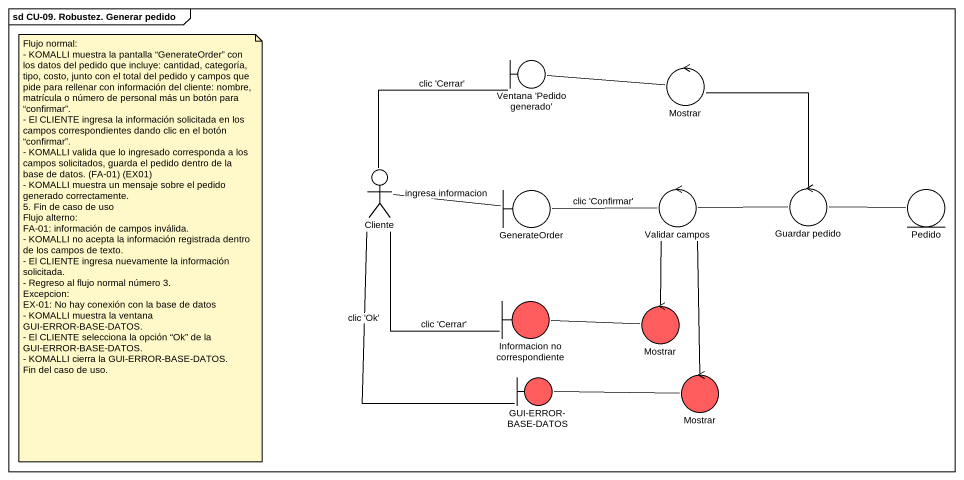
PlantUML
@startuml
mainframe sd CU-09. Robustez. Generar pedido
boundary "Ventana 'Pedido generado'" as Ventana_Pedido_generado
control Mostrar
actor Cliente
boundary GenerateOrder
control "Validar campos" as Validar_campos
control "Guardar pedido" as Guardar_pedido
entity Pedido
boundary "Informacion no correspondiente" as Informacion_no #FF5D5D
control "Mostrar" as Mostrar_2 #FF5D5D
boundary "GUI-ERROR-BASE-DATOS" as GUI_ERROR_BASE_DATOS #FF5D5D
control "Mostrar" as Mostrar_3 #FF5D5D
Ventana_Pedido_generado -right- Mostrar
Mostrar -- Guardar_pedido
Cliente -up- Ventana_Pedido_generado : clic 'Cerrar'
Cliente -right- GenerateOrder : ingresa informacion
Cliente -- Informacion_no : clic 'Cerrar'
Cliente -- GUI_ERROR_BASE_DATOS : clic 'Ok'
GenerateOrder -right- Validar_campos : clic 'Confirmar'
Validar_campos -right- Guardar_pedido
Validar_campos -- Mostrar_2
Validar_campos -- Mostrar_3
Guardar_pedido -right- Pedido
Informacion_no -right- Mostrar_2
GUI_ERROR_BASE_DATOS -right- Mostrar_3
note as N1
  Flujo normal:
  - KOMALLI muestra la pantalla “GenerateOrder” con los datos del pedido que incluye: cantidad, categoría, tipo, costo, junto con el total del pedido y campos que pide para rellenar con información del cliente: nombre, matrícula o número de personal más un botón para “confirmar”.
  - El CLIENTE ingresa la información solicitada en los campos correspondientes dando clic en el botón “confirmar”.
  - KOMALLI valida que lo ingresado corresponda a los campos solicitados, guarda el pedido dentro de la base de datos. (FA-01) (EX01)
  - KOMALLI muestra un mensaje sobre el pedido generado correctamente.
  5. Fin de caso de uso
  Flujo alterno:
  FA-01: información de campos inválida.
  - KOMALLI no acepta la información registrada dentro de los campos de texto.
  - El CLIENTE ingresa nuevamente la información solicitada.
  - Regreso al flujo normal número 3.
  Excepcion:
  EX-01: No hay conexión con la base de datos
  - KOMALLI muestra la ventana GUI-ERROR-BASE-DATOS.
  - El CLIENTE selecciona la opción “Ok” de la GUI-ERROR-BASE-DATOS.
  - KOMALLI cierra la GUI-ERROR-BASE-DATOS.
  Fin del caso de uso.
end note
@enduml
